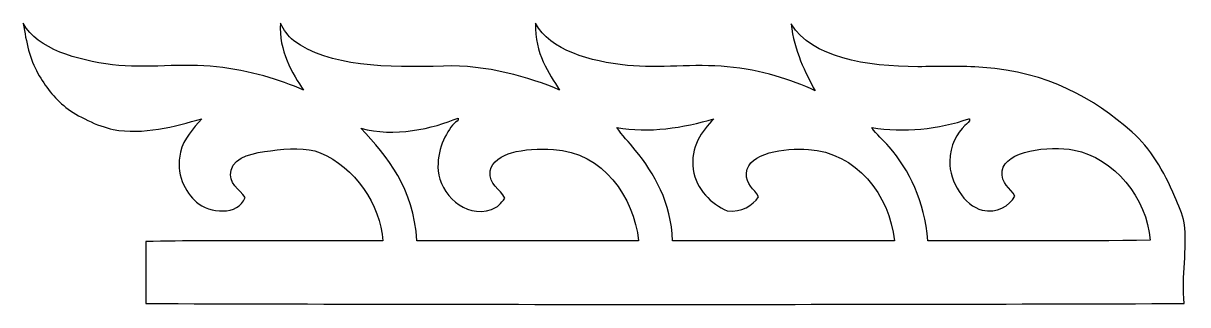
# Model space of a CAD drawing. Header units: centimetres. Extents: x -6.8 to 6.8, y -1.6 to 1.6.
import ezdxf

# ---------------------------------------------------------------- set-up
doc = ezdxf.new("R2010")
doc.units = ezdxf.units.CM
doc.header["$MEASUREMENT"] = 0
doc.layers.add('Layer 1', color=7, linetype='Continuous')

msp = doc.modelspace()

# ---------------------------------------------------------------- linework, layer by layer
at = {"layer": 'Layer 1'}
for points, knots in [([(-6.81082, 1.64443), (-6.64143, 1.34188), (-6.18868, 1.21366), (-5.76463, 1.16037), (-5.76463, 1.16037), (-5.3736, 1.11124), (-4.9358, 1.18207), (-4.5467, 1.13695), (-4.5467, 1.13695), (-4.15202, 1.09118), (-3.80481, 0.98648), (-3.52395, 0.86369), (-3.52395, 0.86369), (-3.65379, 1.04708), (-3.81934, 1.33365), (-3.79719, 1.64443), (-3.79719, 1.64443), (-3.75438, 1.57), (-3.71226, 1.49528), (-3.64103, 1.44144), (-3.64103, 1.44144), (-3.24093, 1.13899), (-2.5351, 1.12225), (-1.88436, 1.14476), (-1.88436, 1.14476), (-1.38742, 1.16196), (-0.87302, 1.01374), (-0.52586, 0.86369), (-0.52586, 0.86369), (-0.64889, 1.06337), (-0.81516, 1.2875), (-0.80693, 1.64442), (-0.80693, 1.64442), (-0.63646, 1.33076), (-0.16775, 1.1969), (0.27048, 1.15256), (0.27048, 1.15256), (0.64521, 1.11462), (1.05328, 1.17381), (1.44161, 1.13695), (1.44161, 1.13695), (1.84621, 1.09853), (2.18784, 0.98585), (2.47216, 0.85588), (2.47216, 0.85588), (2.35709, 1.06358), (2.22641, 1.32313), (2.19109, 1.63661), (2.19109, 1.63661), (2.43234, 1.24336), (3.07146, 1.13694), (3.6745, 1.13694), (3.6745, 1.13694), (3.93302, 1.13694), (4.18702, 1.14792), (4.43962, 1.12913), (4.43962, 1.12913), (5.1949, 1.07299), (5.73573, 0.77155), (6.18846, 0.37181), (6.18846, 0.37181), (6.40026, 0.18483), (6.56086, -0.08349), (6.68815, -0.38553), (6.68815, -0.38553), (6.72895, -0.48231), (6.78316, -0.58458), (6.79745, -0.69001), (6.79745, -0.69001), (6.8397, -1.00169), (6.76581, -1.30861), (6.79745, -1.6347), (6.79745, -1.6347), (2.75837, -1.64769), (-1.33521, -1.64769), (-5.37423, -1.6347), (-5.37423, -1.6347), (-5.37439, -1.42793), (-5.37439, -1.1154), (-5.37423, -0.90863), (-5.37423, -0.90863), (-4.46338, -0.89043), (-3.51868, -0.90601), (-2.59481, -0.9008), (-2.59481, -0.9008), (-2.62402, -0.47792), (-2.92522, -0.03485), (-3.32871, 0.12975), (-3.32871, 0.12975), (-3.48802, 0.19476), (-3.7077, 0.18036), (-3.91426, 0.15319), (-3.91426, 0.15319), (-4.0941, 0.12951), (-4.33251, 0.09279), (-4.3749, -0.07324), (-4.3749, -0.07324), (-4.41448, -0.22837), (-4.27351, -0.29732), (-4.21094, -0.39336), (-4.21094, -0.39336), (-4.28809, -0.609), (-4.63258, -0.58055), (-4.78088, -0.448), (-4.78088, -0.448), (-4.91188, -0.33092), (-5.02877, -0.11629), (-4.96826, 0.13755), (-4.96826, 0.13755), (-4.93069, 0.29508), (-4.81845, 0.41415), (-4.71841, 0.52792), (-4.71841, 0.52792), (-5.02985, 0.43878), (-5.41247, 0.33491), (-5.75679, 0.40301), (-5.75679, 0.40301), (-5.93904, 0.43905), (-6.18261, 0.56028), (-6.31112, 0.66066), (-6.31112, 0.66066), (-6.44921, 0.76848), (-6.5552, 0.9104), (-6.63904, 1.05883), (-6.63904, 1.05883), (-6.73537, 1.22935), (-6.77635, 1.41837), (-6.81082, 1.64443)], [0, 0, 0, 0, 0.03030303, 0.03030303, 0.03030303, 0.03030303, 0.06060606, 0.06060606, 0.06060606, 0.06060606, 0.09090909, 0.09090909, 0.09090909, 0.09090909, 0.12121212, 0.12121212, 0.12121212, 0.12121212, 0.15151515, 0.15151515, 0.15151515, 0.15151515, 0.18181818, 0.18181818, 0.18181818, 0.18181818, 0.21212121, 0.21212121, 0.21212121, 0.21212121, 0.24242424, 0.24242424, 0.24242424, 0.24242424, 0.27272727, 0.27272727, 0.27272727, 0.27272727, 0.3030303, 0.3030303, 0.3030303, 0.3030303, 0.33333333, 0.33333333, 0.33333333, 0.33333333, 0.36363636, 0.36363636, 0.36363636, 0.36363636, 0.39393939, 0.39393939, 0.39393939, 0.39393939, 0.42424242, 0.42424242, 0.42424242, 0.42424242, 0.45454545, 0.45454545, 0.45454545, 0.45454545, 0.48484848, 0.48484848, 0.48484848, 0.48484848, 0.51515152, 0.51515152, 0.51515152, 0.51515152, 0.54545455, 0.54545455, 0.54545455, 0.54545455, 0.57575758, 0.57575758, 0.57575758, 0.57575758, 0.60606061, 0.60606061, 0.60606061, 0.60606061, 0.63636364, 0.63636364, 0.63636364, 0.63636364, 0.66666667, 0.66666667, 0.66666667, 0.66666667, 0.6969697, 0.6969697, 0.6969697, 0.6969697, 0.72727273, 0.72727273, 0.72727273, 0.72727273, 0.75757576, 0.75757576, 0.75757576, 0.75757576, 0.78787879, 0.78787879, 0.78787879, 0.78787879, 0.81818182, 0.81818182, 0.81818182, 0.81818182, 0.84848485, 0.84848485, 0.84848485, 0.84848485, 0.87878788, 0.87878788, 0.87878788, 0.87878788, 0.90909091, 0.90909091, 0.90909091, 0.90909091, 0.93939394, 0.93939394, 0.93939394, 0.93939394, 1, 1, 1, 1]), ([(-1.32226, -0.53384), (-1.6432, -0.64311), (-1.92234, -0.34318), (-1.94681, -0.08101), (-1.94681, -0.08101), (-1.96874, 0.15365), (-1.85854, 0.36492), (-1.75943, 0.47332), (-1.75943, 0.47332), (-1.74295, 0.49134), (-1.70254, 0.50354), (-1.7126, 0.53579), (-1.7126, 0.53579), (-2.0056, 0.4153), (-2.47, 0.30465), (-2.85248, 0.41869), (-2.85248, 0.41869), (-2.53702, 0.07571), (-2.23502, -0.28071), (-2.19666, -0.90076), (-2.19666, -0.90076), (-1.33004, -0.90076), (-0.46343, -0.90076), (0.40322, -0.90076), (0.40322, -0.90076), (0.34274, -0.38591), (-0.009, 0.13236), (-0.59614, 0.16884), (-0.59614, 0.16884), (-0.76648, 0.17942), (-0.94195, 0.16916), (-1.088, 0.12979), (-1.088, 0.12979), (-1.19037, 0.10222), (-1.32472, 0.02165), (-1.33785, -0.081), (-1.33785, -0.081), (-1.3596, -0.25142), (-1.21754, -0.28685), (-1.16608, -0.40112), (-1.16608, -0.40112), (-1.21211, -0.46483), (-1.25058, -0.50942), (-1.32226, -0.53384)], [0, 0, 0, 0, 0.08333333, 0.08333333, 0.08333333, 0.08333333, 0.16666667, 0.16666667, 0.16666667, 0.16666667, 0.25, 0.25, 0.25, 0.25, 0.33333333, 0.33333333, 0.33333333, 0.33333333, 0.41666667, 0.41666667, 0.41666667, 0.41666667, 0.5, 0.5, 0.5, 0.5, 0.58333333, 0.58333333, 0.58333333, 0.58333333, 0.66666667, 0.66666667, 0.66666667, 0.66666667, 0.75, 0.75, 0.75, 0.75, 0.83333333, 0.83333333, 0.83333333, 0.83333333, 1, 1, 1, 1]), ([(1.44158, -0.54945), (1.25291, -0.46968), (1.07847, -0.29934), (1.04338, -0.06539), (1.04338, -0.06539), (1.00382, 0.19848), (1.14437, 0.38244), (1.28539, 0.52796), (1.28539, 0.52796), (0.93106, 0.4225), (0.52074, 0.35537), (0.14554, 0.42647), (0.14554, 0.42647), (0.20893, 0.33463), (0.28879, 0.25404), (0.36414, 0.16101), (0.36414, 0.16101), (0.58766, -0.11495), (0.78406, -0.45005), (0.80134, -0.90079), (0.80134, -0.90079), (1.66796, -0.90079), (2.5346, -0.90079), (3.40122, -0.90079), (3.40122, -0.90079), (3.34656, -0.36025), (2.95042, 0.13426), (2.39408, 0.16881), (2.39408, 0.16881), (2.11293, 0.18627), (1.68767, 0.13322), (1.66798, -0.10445), (1.66798, -0.10445), (1.65594, -0.25002), (1.75916, -0.2863), (1.80853, -0.38554), (1.80853, -0.38554), (1.73818, -0.48857), (1.61118, -0.57101), (1.44158, -0.54945)], [0, 0, 0, 0, 0.09090909, 0.09090909, 0.09090909, 0.09090909, 0.18181818, 0.18181818, 0.18181818, 0.18181818, 0.27272727, 0.27272727, 0.27272727, 0.27272727, 0.36363636, 0.36363636, 0.36363636, 0.36363636, 0.45454545, 0.45454545, 0.45454545, 0.45454545, 0.54545455, 0.54545455, 0.54545455, 0.54545455, 0.63636364, 0.63636364, 0.63636364, 0.63636364, 0.72727273, 0.72727273, 0.72727273, 0.72727273, 0.81818182, 0.81818182, 0.81818182, 0.81818182, 1, 1, 1, 1]), ([(4.27564, 0.52796), (3.91946, 0.40559), (3.50814, 0.36222), (3.13576, 0.42647), (3.13576, 0.42647), (3.1896, 0.34358), (3.27038, 0.27984), (3.33877, 0.20007), (3.33877, 0.20007), (3.57541, -0.07602), (3.75737, -0.43228), (3.79158, -0.90076), (3.79158, -0.90076), (4.6582, -0.89557), (5.54564, -0.91118), (6.39926, -0.89295), (6.39926, -0.89295), (6.36584, -0.40442), (5.96825, 0.07572), (5.5092, 0.16104), (5.5092, 0.16104), (5.21191, 0.21631), (4.69505, 0.1535), (4.666, -0.08097), (4.666, -0.08097), (4.64714, -0.23332), (4.76064, -0.28078), (4.81435, -0.37765), (4.81435, -0.37765), (4.74934, -0.49269), (4.60192, -0.58358), (4.43179, -0.54161), (4.43179, -0.54161), (4.21846, -0.48898), (4.04828, -0.20686), (4.0492, 0.02833), (4.0492, 0.02833), (4.04997, 0.21986), (4.13749, 0.35729), (4.22877, 0.44994), (4.22877, 0.44994), (4.24883, 0.47029), (4.28809, 0.49301), (4.28341, 0.52802), (4.28341, 0.52802), (4.28085, 0.52796), (4.27826, 0.52796), (4.27564, 0.52796)], [0, 0, 0, 0, 0.07692308, 0.07692308, 0.07692308, 0.07692308, 0.15384615, 0.15384615, 0.15384615, 0.15384615, 0.23076923, 0.23076923, 0.23076923, 0.23076923, 0.30769231, 0.30769231, 0.30769231, 0.30769231, 0.38461538, 0.38461538, 0.38461538, 0.38461538, 0.46153846, 0.46153846, 0.46153846, 0.46153846, 0.53846154, 0.53846154, 0.53846154, 0.53846154, 0.61538462, 0.61538462, 0.61538462, 0.61538462, 0.69230769, 0.69230769, 0.69230769, 0.69230769, 0.76923077, 0.76923077, 0.76923077, 0.76923077, 0.84615385, 0.84615385, 0.84615385, 0.84615385, 1, 1, 1, 1])]:
    msp.add_open_spline(points, degree=3, knots=knots, dxfattribs=at)

doc.saveas('drawing.dxf')
